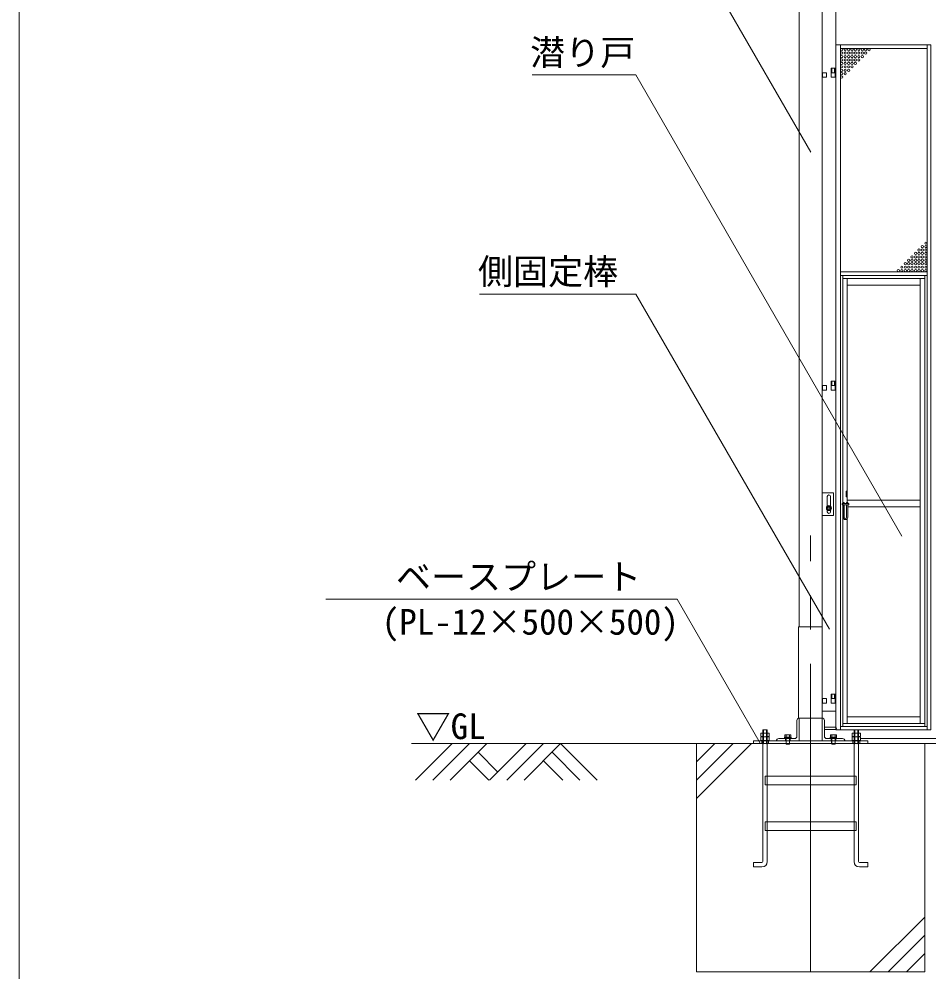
# Model space of a CAD drawing. Units: millimetres, scale not verified. Extents: x -13484 to 18716, y -23100 to 23100.
# Drawn here: x -13484 to -9496, y 4940 to 9116 of the extents above; entities that cross this region are included whole.
import ezdxf
from ezdxf.enums import TextEntityAlignment as Align

# ---------------------------------------------------------------- set-up
doc = ezdxf.new("R2010")
doc.units = ezdxf.units.MM
doc.header["$LTSCALE"] = 150
for name, pattern in [('CHAIN2', [12, 9, -1, 1, -1]), ('DASHED1', [1.8, 1.2, -0.6]), ('DOUBLE_CHAIN2', [12.8, 9, -1, 0.6, -0.6, 0.6, -1])]:
    doc.linetypes.add(name, pattern=pattern)
for name, color, linetype, lineweight in [('0-2_ACCG-3018', 7, 'Continuous', 18), ('0-5_ﾍﾞｰｽﾗｲﾝ', 5, 'Continuous', 18), ('0-6_ﾎﾞﾙﾄ類', 2, 'Continuous', 18), ('0-8_ﾜｲﾔｰﾛｰﾌﾟ', 7, 'DOUBLE_CHAIN2', 18), ('0-9_基礎工事用PCA大', 7, 'Continuous', 18), ('0-A_図面枠', 7, 'Continuous', 18), ('0-C_側固定棒', 7, 'Continuous', 18), ('0-F_大型柱', 7, 'Continuous', 18), ('1-6_通芯', 1, 'CHAIN2', 18), ('1-9_標準ﾊﾟﾈﾙ', 7, 'Continuous', 18), ('1-B_文字', 7, 'Continuous', 18)]:
    doc.layers.add(name, color=color, linetype=linetype, lineweight=lineweight)
doc.styles.add('ＭＳ ゴシック', font='')
doc.styles.get('ＭＳ ゴシック').set_extended_font_data('MS Gothic')

msp = doc.modelspace()

# ---------------------------------------------------------------- linework, layer by layer
at = {"layer": '0-2_ACCG-3018'}
for centre in [(-9877.9, 8981.5), (-9862.9, 8981.5), (-9847.9, 8981.5), (-9832.9, 8981.5), (-9817.9, 8981.5), (-9802.9, 8981.5), (-9787.9, 8981.5), (-9772.9, 8981.5), (-9757.9, 8981.5), (-9877.9, 8966.5), (-9877.9, 8951.5), (-9877.9, 8936.5), (-9862.9, 8966.5), (-9862.9, 8951.5), (-9862.9, 8936.5), (-9847.9, 8966.5), (-9847.9, 8951.5), (-9847.9, 8936.5), (-9832.9, 8966.5), (-9832.9, 8951.5), (-9832.9, 8936.5), (-9817.9, 8966.5), (-9817.9, 8951.5), (-9817.9, 8936.5), (-9802.9, 8966.5), (-9802.9, 8951.5), (-9802.9, 8936.5), (-9787.9, 8966.5), (-9787.9, 8951.5), (-9772.9, 8966.5), (-9877.9, 8921.5), (-9877.9, 8906.5), (-9877.9, 8891.5), (-9862.9, 8921.5), (-9862.9, 8906.5), (-9862.9, 8891.5), (-9847.9, 8921.5), (-9847.9, 8906.5), (-9847.9, 8891.5), (-9832.9, 8921.5), (-9832.9, 8906.5), (-9817.9, 8921.5), (-9877.9, 8876.5), (-9877.9, 8861.5), (-9862.9, 8876.5), (-9539.4, 8103.5), (-9524.4, 8118.5), (-9524.4, 8103.5), (-9509.4, 8133.5), (-9509.4, 8118.5), (-9509.4, 8103.5), (-9584.4, 8058.5), (-9569.4, 8073.5), (-9569.4, 8058.5), (-9554.4, 8088.5), (-9554.4, 8073.5), (-9554.4, 8058.5), (-9539.4, 8088.5), (-9539.4, 8073.5), (-9539.4, 8058.5), (-9524.4, 8088.5), (-9524.4, 8073.5), (-9524.4, 8058.5), (-9509.4, 8088.5), (-9509.4, 8073.5), (-9509.4, 8058.5), (-9614.4, 8028.5), (-9599.4, 8043.5), (-9599.4, 8028.5), (-9584.4, 8043.5), (-9584.4, 8028.5), (-9569.4, 8043.5), (-9569.4, 8028.5), (-9554.4, 8043.5), (-9554.4, 8028.5), (-9539.4, 8043.5), (-9539.4, 8028.5), (-9524.4, 8043.5), (-9524.4, 8028.5), (-9509.4, 8043.5), (-9509.4, 8028.5), (-9629.4, 8013.5), (-9614.4, 8013.5), (-9599.4, 8013.5), (-9584.4, 8013.5), (-9569.4, 8013.5), (-9554.4, 8013.5), (-9539.4, 8013.5), (-9524.4, 8013.5), (-9509.4, 8013.5)]:
    msp.add_circle(centre, 5, dxfattribs=at)
at = {"layer": '0-5_ﾍﾞｰｽﾗｲﾝ'}
msp.add_line((-11764.2, 5940), (4985.8, 5940), dxfattribs=at)
at = {"layer": '0-6_ﾎﾞﾙﾄ類'}
for p, q in [((-10223.7, 5972), (-10223.7, 5986.6)), ((-10204.6, 5972), (-10204.6, 5986.6)), ((-10126, 5979), (-10127.8, 5977.9)), ((-10127.8, 5977.9), (-10127.8, 5969.2)), ((-10126, 5979), (-10102.3, 5979)), ((-10121, 5977.9), (-10121, 5969.2)), ((-10107.3, 5977.9), (-10107.3, 5969.2)), ((-10102.3, 5979), (-10100.5, 5977.9)), ((-10100.5, 5977.9), (-10100.5, 5969.2)), ((-9926, 5979), (-9927.8, 5977.9)), ((-9927.8, 5977.9), (-9927.8, 5969.2)), ((-9926, 5979), (-9902.3, 5979)), ((-9921, 5977.9), (-9921, 5969.2)), ((-9907.3, 5977.9), (-9907.3, 5969.2)), ((-9902.3, 5979), (-9900.5, 5977.9)), ((-9900.5, 5977.9), (-9900.5, 5969.2)), ((-9823.7, 5972), (-9823.7, 5986.6)), ((-9804.6, 5972), (-9804.6, 5986.6)), ((-10223.7, 5969.2), (-10223.7, 5954.6)), ((-10204.6, 5969.2), (-10204.6, 5954.6)), ((-10127.8, 5969.2), (-10100.5, 5969.2)), ((-10125.4, 5969), (-10102.9, 5969)), ((-10122.2, 5940), (-10122.2, 5962)), ((-10122.2, 5940), (-10120.9, 5937.2)), ((-10120.9, 5937.2), (-10120.9, 5962)), ((-10115.4, 5966), (-10114.3, 5962)), ((-10114, 5966), (-10113, 5962)), ((-10106.2, 5940), (-10106.2, 5962)), ((-9927.8, 5969.2), (-9900.5, 5969.2)), ((-9925.4, 5969), (-9902.9, 5969)), ((-9922.2, 5940), (-9922.2, 5962)), ((-9922.2, 5940), (-9920.9, 5937.2)), ((-9920.9, 5937.2), (-9920.9, 5962)), ((-9915.4, 5966), (-9914.3, 5962)), ((-9914, 5966), (-9913, 5962)), ((-9906.2, 5940), (-9906.2, 5962)), ((-9823.7, 5969.2), (-9823.7, 5954.6)), ((-9804.6, 5969.2), (-9804.6, 5954.6))]:
    msp.add_line(p, q, dxfattribs=at)
for points in [[(-9939.1, 6981.1), (-9944, 6972.6), (-9939.1, 6964.1), (-9929.2, 6964.1), (-9924.3, 6972.6), (-9929.2, 6981.1)], [(-10232.6, 5972), (-10232.6, 5986.6), (-10195.7, 5986.6), (-10195.7, 5972), (-10198.2, 5970.6), (-10230.2, 5970.6)], [(-9832.6, 5972), (-9832.6, 5986.6), (-9795.7, 5986.6), (-9795.7, 5972), (-9798.2, 5970.6), (-9830.2, 5970.6)], [(-10232.6, 5969.2), (-10232.6, 5954.6), (-10195.7, 5954.6), (-10195.7, 5969.2), (-10198.2, 5970.6), (-10230.2, 5970.6)], [(-10232.2, 5954.6), (-10196.2, 5954.6), (-10196.2, 5952), (-10232.2, 5952)], [(-10100.2, 5969), (-10100.2, 5966), (-10128.2, 5966), (-10128.2, 5969)], [(-10128.2, 5966), (-10100.2, 5966), (-10100.2, 5962), (-10128.2, 5962)], [(-9900.2, 5969), (-9900.2, 5966), (-9928.2, 5966), (-9928.2, 5969)], [(-9928.2, 5966), (-9900.2, 5966), (-9900.2, 5962), (-9928.2, 5962)], [(-9832.6, 5969.2), (-9832.6, 5954.6), (-9795.7, 5954.6), (-9795.7, 5969.2), (-9798.2, 5970.6), (-9830.2, 5970.6)], [(-9832.2, 5954.6), (-9796.2, 5954.6), (-9796.2, 5952), (-9832.2, 5952)]]:
    msp.add_lwpolyline(points, close=True, dxfattribs=at)
for points in [[(-10122.2, 5940), (-10106.2, 5940), (-10107.4, 5937.2)], [(-10120.9, 5937.2), (-10107.4, 5937.2), (-10107.4, 5962)], [(-9922.2, 5940), (-9906.2, 5940), (-9907.4, 5937.2)], [(-9920.9, 5937.2), (-9907.4, 5937.2), (-9907.4, 5962)]]:
    msp.add_lwpolyline(points, dxfattribs=at)
for radius in [11, 8.51, 4.75, 4.21]:
    msp.add_circle((-9934.2, 6972.6), radius, dxfattribs=at)
for centre, radius, start, end in [((-9934.2, 6972.6), 8.89, 132.757, 167.243), ((-9934.2, 6972.6), 8.89, 72.757, 107.243), ((-9934.2, 6972.6), 8.89, 12.757, 47.243), ((-9934.2, 6972.6), 8.89, 192.757, 227.243), ((-9934.2, 6972.6), 8.89, 252.757, 287.243), ((-9934.2, 6972.6), 8.89, 312.757, 347.243), ((-10124.4, 5973), 6.04, 55.616, 124.384), ((-10114.2, 5956.4), 22.6, 72.412, 107.588), ((-10103.9, 5973), 6.04, 55.616, 124.384), ((-9924.4, 5973), 6.04, 55.616, 124.384), ((-9914.2, 5956.4), 22.6, 72.412, 107.588), ((-9903.9, 5973), 6.04, 55.616, 124.384), ((-10228.2, 5979.8), 8.96, 240, 300), ((-10228.2, 5961.4), 8.96, 60, 120), ((-10214.2, 6003), 32.5, 252.932, 287.068), ((-10214.2, 5938.2), 32.5, 72.932, 107.068), ((-10200.2, 5979.8), 8.94, 239.975, 300.025), ((-10200.2, 5961.4), 8.94, 59.975, 120.025), ((-10125.4, 5969.2), 0.19, 180, 270), ((-10125.4, 5969.2), 0.19, 180, 270), ((-10102.9, 5969.2), 0.19, 270, 0), ((-9925.4, 5969.2), 0.19, 180, 270), ((-9902.9, 5969.2), 0.19, 270, 0), ((-9828.2, 5979.8), 8.96, 240, 300), ((-9828.2, 5961.4), 8.96, 60, 120), ((-9814.2, 6003), 32.5, 252.932, 287.068), ((-9814.2, 5938.2), 32.5, 72.932, 107.068), ((-9800.2, 5979.8), 8.94, 239.975, 300.025), ((-9800.2, 5961.4), 8.94, 59.975, 120.025)]:
    msp.add_arc(centre, radius, start, end, dxfattribs=at)
at = {"layer": '0-8_ﾜｲﾔｰﾛｰﾌﾟ'}
msp.add_line((4267.4, 5963), (-9795.7, 5963), dxfattribs=at)
at = {"layer": '0-9_基礎工事用PCA大'}
for p, q in [((-10514.2, 5700), (-10274.2, 5940)), ((-10514.2, 5780), (-10354.2, 5940)), ((-10514.2, 5860), (-10434.2, 5940)), ((-10204.6, 5760), (-10204.6, 5598)), ((-9823.7, 5760), (-9823.7, 5598)), ((-10204.6, 5560), (-10204.6, 5423)), ((-9823.7, 5560), (-9823.7, 5423)), ((-9514.2, 5180), (-9754.2, 4940)), ((-9514.2, 5100), (-9674.2, 4940)), ((-9514.2, 5020), (-9594.2, 4940))]:
    msp.add_line(p, q, dxfattribs=at)
at = {"layer": '0-9_基礎工事用PCA大', "color": 4, "linetype": 'DASHED1', "lineweight": 9}
for p, q in [((-10228.9, 5952), (-10228.9, 5940)), ((-10199.2, 5952), (-10199.2, 5940)), ((-10122.2, 5952), (-10122.2, 5940)), ((-10106.2, 5952), (-10106.2, 5940)), ((-9922.2, 5952), (-9922.2, 5940)), ((-9906.2, 5952), (-9906.2, 5940)), ((-9829.2, 5952), (-9829.2, 5940)), ((-9799.2, 5952), (-9799.2, 5940)), ((-10204.6, 5798), (-10204.6, 5760)), ((-9823.7, 5798), (-9823.7, 5760)), ((-10204.6, 5598), (-10204.6, 5560)), ((-9823.7, 5598), (-9823.7, 5560))]:
    msp.add_line(p, q, dxfattribs=at)
at = {"layer": '0-9_基礎工事用PCA大'}
for points in [[(-10223.7, 5423.1), (-10223.7, 6000), (-10204.6, 6000), (-10204.6, 5798)], [(-10223.7, 5937.5), (-10221.2, 5940), (-10221.2, 6000), (-10207.1, 6000), (-10207.1, 5940), (-10204.6, 5937.5)], [(-9804.6, 5423.1), (-9804.6, 6000), (-9823.7, 6000), (-9823.7, 5798)], [(-9804.6, 5937.5), (-9807.1, 5940), (-9807.1, 6000), (-9821.2, 6000), (-9821.2, 5940), (-9823.7, 5937.5)], [(-10227.6, 5400), (-10264.6, 5400), (-10264.6, 5419.1), (-10227.7, 5419.1)], [(-9800.7, 5400), (-9763.7, 5400), (-9763.7, 5419.1), (-9800.6, 5419.1)]]:
    msp.add_lwpolyline(points, dxfattribs=at)
for points in [[(-10514.2, 4940), (-9514.2, 4940), (-9514.2, 5940), (-10514.2, 5940)], [(-10264.2, 5940), (-9764.2, 5940), (-9764.2, 5952), (-10264.2, 5952)], [(-10214.2, 5798), (-9814.2, 5798), (-9814.2, 5760), (-10214.2, 5760)], [(-10214.2, 5598), (-9814.2, 5598), (-9814.2, 5560), (-10214.2, 5560)]]:
    msp.add_lwpolyline(points, close=True, dxfattribs=at)
for centre, radius, start, end in [((-10227.7, 5423.1), 4, 270, 0), ((-10227.6, 5423), 23, 270, 0), ((-9800.7, 5423), 23, 180, 270), ((-9800.6, 5423.1), 4, 180, 270)]:
    msp.add_arc(centre, radius, start, end, dxfattribs=at)
at = {"layer": '0-A_図面枠'}
msp.add_lwpolyline([(-13484.2, 23100), (18715.8, 23100), (18715.8, 900), (-13484.2, 900)], close=True, dxfattribs=at)
at = {"layer": '0-C_側固定棒'}
for p, q in [((-9904.2, 7529.1), (-9904.2, 8880.6)), ((-9904.2, 6157.6), (-9904.2, 7509.1))]:
    msp.add_line(p, q, dxfattribs=at)
msp.add_lwpolyline([(-9904.2, 8900.6), (-9904.2, 9752.6), (-9964.2, 9752.6), (-9964.2, 6082.6), (-9904.2, 6082.6), (-9904.2, 6137.6)], dxfattribs=at)
for points in [[(-9961.8, 8860.6), (-9944.5, 8860.6), (-9944.5, 8880.6), (-9961.8, 8880.6)], [(-9923.8, 8860.6), (-9906.5, 8860.6), (-9906.5, 8880.6), (-9923.8, 8880.6)], [(-9961.8, 7489.1), (-9944.5, 7489.1), (-9944.5, 7509.1), (-9961.8, 7509.1)], [(-9923.8, 7489.1), (-9906.5, 7489.1), (-9906.5, 7509.1), (-9923.8, 7509.1)], [(-9961.8, 6117.6), (-9944.5, 6117.6), (-9944.5, 6137.6), (-9961.8, 6137.6)], [(-9923.8, 6117.6), (-9906.5, 6117.6), (-9906.5, 6137.6), (-9923.8, 6137.6)]]:
    msp.add_lwpolyline(points, close=True, dxfattribs=at)
at = {"layer": '0-F_大型柱'}
for p, q in [((-10064.2, 6452), (-10064.2, 9902)), ((-9964.2, 6452), (-9964.2, 9902)), ((-9941.7, 6980.6), (-9941.7, 7022.6)), ((-9926.7, 7022.6), (-9926.7, 6980.6)), ((-9941.7, 6956.6), (-9941.7, 6964.5)), ((-9926.7, 6964.5), (-9926.7, 6956.6)), ((-10074.2, 6042), (-10074.2, 5972)), ((-9954.2, 6042), (-9954.2, 5972)), ((-10084.2, 5962), (-10154.2, 5962)), ((-9964.2, 5952), (-10064.2, 5952)), ((-9944.2, 5962), (-9874.2, 5962))]:
    msp.add_line(p, q, dxfattribs=at)
at = {"layer": '0-F_大型柱', "color": 4, "linetype": 'DASHED1', "lineweight": 9}
for p, q in [((-10124.2, 5962), (-10124.2, 5952)), ((-10104.2, 5962), (-10104.2, 5952)), ((-9924.2, 5962), (-9924.2, 5952)), ((-9904.2, 5962), (-9904.2, 5952))]:
    msp.add_line(p, q, dxfattribs=at)
at = {"layer": '0-F_大型柱'}
for points in [[(-9964.2, 7039.6), (-9914.2, 7039.6), (-9914.2, 6939.6), (-9964.2, 6939.6)], [(-10067.4, 6452), (-9964.2, 6452), (-9964.2, 6052), (-10067.4, 6052)]]:
    msp.add_lwpolyline(points, close=True, dxfattribs=at)
for points in [[(-10164.2, 5952), (-10064.2, 5952), (-10064.2, 6052)], [(-9864.2, 5952), (-9964.2, 5952), (-9964.2, 6052)], [(-9905.2, 6012), (-9954.2, 6012), (-9954.2, 6002), (-9905.2, 6002)]]:
    msp.add_lwpolyline(points, dxfattribs=at)
for centre, radius, start, end in [((-9934.2, 7022.6), 7.5, 0, 180), ((-9934.2, 6956.6), 7.5, 180, 0), ((-10064.2, 6042), 10, 90, 180), ((-9964.2, 6042), 10, 0, 90), ((-9905.2, 6007), 5, 270, 90), ((-10154.2, 5952), 10, 90, 180), ((-10084.2, 5972), 10, 270, 0), ((-9944.2, 5972), 10, 180, 270), ((-9874.2, 5952), 10, 0, 90)]:
    msp.add_arc(centre, radius, start, end, dxfattribs=at)
at = {"layer": '1-6_通芯'}
msp.add_line((-10014.2, 4940), (-10014.2, 6852), dxfattribs=at)
at = {"layer": '1-9_標準ﾊﾟﾈﾙ', "color": 4, "linetype": 'DASHED1', "lineweight": 9}
for p, q in [((-9920.7, 8900.6), (-9920.7, 8880.6)), ((-9909.7, 8900.6), (-9909.7, 8880.6)), ((-9920.7, 7529.1), (-9920.7, 7509.1)), ((-9909.7, 7529.1), (-9909.7, 7509.1)), ((-9920.7, 6157.6), (-9920.7, 6137.6)), ((-9909.7, 6157.6), (-9909.7, 6137.6))]:
    msp.add_line(p, q, dxfattribs=at)
at = {"layer": '1-9_標準ﾊﾟﾈﾙ'}
for p, q in [((-9907.5, 8900.6), (-9907.5, 8880.6)), ((-9907.5, 7529.1), (-9907.5, 7509.1)), ((-9871.7, 6932), (-9871.7, 6987)), ((-9866.7, 6987), (-9866.7, 6932)), ((-9856.7, 6932), (-9856.7, 6987)), ((-9851.7, 6987), (-9851.7, 6932)), ((-9907.5, 6157.6), (-9907.5, 6137.6))]:
    msp.add_line(p, q, dxfattribs=at)
for points in [[(-9903.7, 9003), (-9883.9, 9003), (-9883.9, 6000), (-9903.7, 6000)], [(-9503.4, 9003), (-9883.9, 9003), (-9883.9, 8987.5), (-9503.4, 8987.5)], [(-9503.4, 9003), (-9487.9, 9003), (-9487.9, 6000), (-9503.4, 6000)], [(-9503.4, 8007.5), (-9883.9, 8007.5), (-9883.9, 7991.5), (-9503.4, 7991.5)], [(-9883.9, 6015.5), (-9873.7, 6015.5), (-9873.7, 7991.5), (-9883.9, 7991.5)], [(-9853.7, 7979), (-9533.7, 7979), (-9533.7, 7949), (-9853.7, 7949)], [(-9513.7, 7979), (-9533.7, 7979), (-9533.7, 6028), (-9513.7, 6028)], [(-9503.4, 6015.5), (-9513.7, 6015.5), (-9513.7, 7991.5), (-9503.4, 7991.5)], [(-9853.7, 7022), (-9858.7, 7022), (-9858.7, 7047), (-9853.7, 7047)], [(-9876.7, 6992), (-9846.7, 6992), (-9846.7, 6987), (-9876.7, 6987)], [(-9853.7, 6028), (-9533.7, 6028), (-9533.7, 6058), (-9853.7, 6058)], [(-9503.4, 6000), (-9883.9, 6000), (-9883.9, 6015.5), (-9503.4, 6015.5)]]:
    msp.add_lwpolyline(points, close=True, dxfattribs=at)
for points in [[(-9903.7, 8880.6), (-9923.7, 8880.6), (-9923.7, 8900.6), (-9903.7, 8900.6)], [(-9873.7, 6992), (-9873.7, 7979), (-9853.7, 7979), (-9853.7, 6997)], [(-9903.7, 7509.1), (-9923.7, 7509.1), (-9923.7, 7529.1), (-9903.7, 7529.1)], [(-9853.7, 6926), (-9853.7, 6028), (-9873.7, 6028), (-9873.7, 6987)], [(-9871.7, 6992), (-9871.7, 6997), (-9866.7, 6997), (-9866.7, 6992)], [(-9856.7, 6992), (-9856.7, 6997), (-9851.7, 6997), (-9851.7, 6992)], [(-9853.7, 6997), (-9853.7, 7007.5), (-9533.7, 7007.5), (-9533.7, 6977.5), (-9851.7, 6977.5)], [(-9903.7, 6137.6), (-9923.7, 6137.6), (-9923.7, 6157.6), (-9903.7, 6157.6)]]:
    msp.add_lwpolyline(points, dxfattribs=at)
for radius in [10, 5]:
    msp.add_arc((-9861.7, 6932), radius, 180, 0, dxfattribs=at)
at = {"layer": '1-B_文字'}
for p, q in [((-10013.2, 8531.8), (-10719.5, 9755.1)), ((-11235.1, 8870.8), (-10781.4, 8870.8)), ((-10780.8, 8870.8), (-10781.4, 8870.8)), ((-9613.8, 6849.4), (-10780.8, 8870.8)), ((-11466.3, 7910.8), (-10780.8, 7910.8)), ((-10780.3, 7910.8), (-10780.8, 7910.8)), ((-9932.3, 6442), (-10780.3, 7910.8)), ((-12139.4, 6572.8), (-10599.6, 6572.8)), ((-10599, 6572.8), (-10599.6, 6572.8)), ((-10235.1, 5942.4), (-10599, 6572.8)), ((-11585.4, 5940), (-11745.8, 5779.6)), ((-11509.8, 5940), (-11670.1, 5779.6)), ((-11434.2, 5940), (-11594.5, 5779.6)), ((-11261.4, 5940), (-11421.8, 5779.6)), ((-11185.8, 5940), (-11346.2, 5779.6)), ((-11110.2, 5940), (-11270.5, 5779.6)), ((-11110.2, 5940), (-10949.8, 5779.6)), ((-11472, 5902.2), (-11385.6, 5815.8)), ((-11148, 5902.2), (-11025.4, 5779.6)), ((-11509.8, 5864.4), (-11425, 5779.6)), ((-11185.8, 5864.4), (-11101, 5779.6))]:
    msp.add_line(p, q, dxfattribs=at)

# ---------------------------------------------------------------- texts
at = {"layer": '1-B_文字', "style": 'ＭＳ ゴシック'}
for s, p in [('潜り戸', (-11243.9, 8879.4)), ('側固定棒', (-11472.5, 7919.4)), ('\u3000\u3000ベースプレート\u3000\u3000\u3000', (-12139.4, 6581.4)), ('(PL-12×500×500)', (-11894.1, 6383.9)), ('▽GL', (-11745.8, 5926.2))]:
    msp.add_text(s, height=112.6, dxfattribs=at).set_placement(p, align=Align.BOTTOM_LEFT)

doc.saveas('drawing.dxf')
